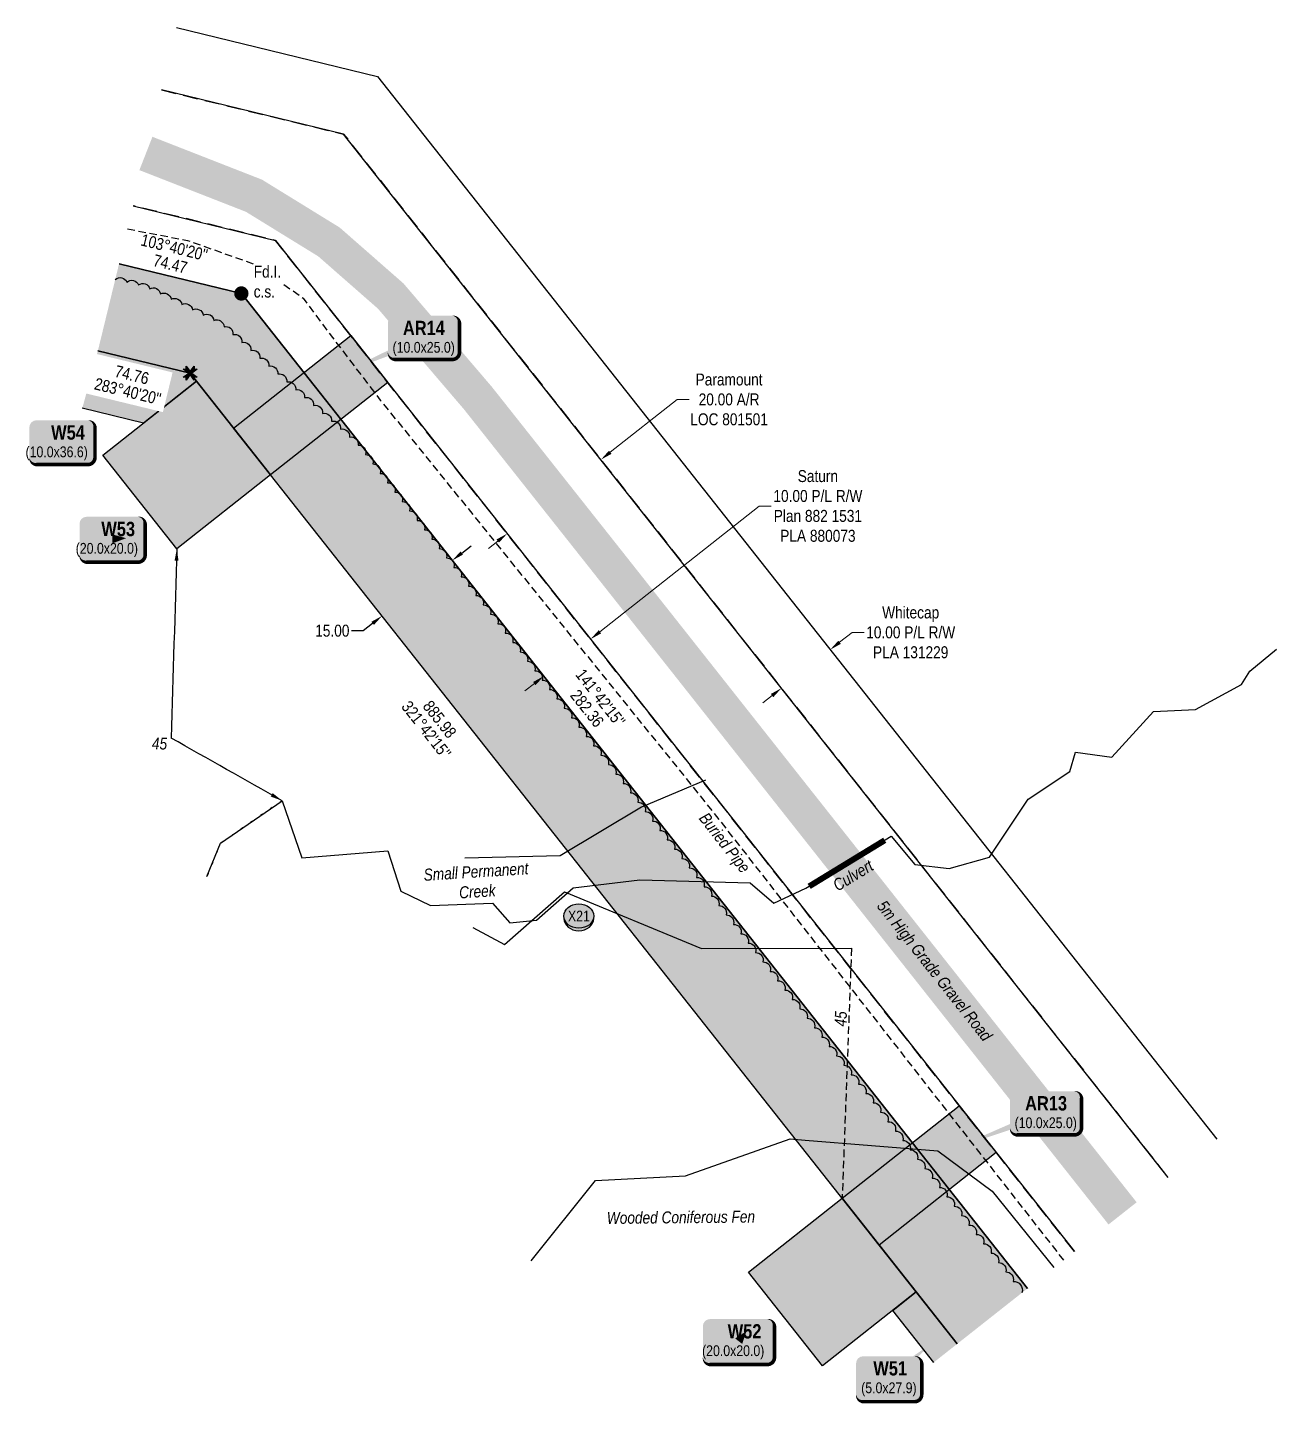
# Model space of a CAD drawing. Extents: x 521099 to 549685, y 6023217 to 6034691.
# Drawn here: x 548640 to 549685, y 6026429 to 6027581 of the extents above; entities that cross this region are included whole.
import ezdxf
from ezdxf.enums import TextEntityAlignment as Align

# ---------------------------------------------------------------- set-up
doc = ezdxf.new("R2010")
doc.units = 0
doc.header["$LTSCALE"] = 5
doc.header["$PDSIZE"] = 0.5
for name, pattern in [('0', [1, 1, 0]), ('foc-ACCESSROAD', [3.75, 2.5, -1.25]), ('foc-TIELINE', [1.875, 1.25, -0.625]), ('foc-TOPO', [1, 0.2, -0.8]), ('foc-WHEELTRACKS', [2, 0.4, -1.6]), ('UG_PIPE', [1.875, 1.25, -0.625])]:
    doc.linetypes.add(name, pattern=pattern)
doc.layers.get('Defpoints').update_dxf_attribs({"color": 9})
for name, color, linetype, lineweight in [('AS-GENERAL', 48, 'Continuous', 18), ('C-RW-T', 13, 'Continuous', 9), ('F-AR-T', 190, 'Continuous', 9), ('F-RW-T', 190, 'Continuous', 9), ('T-TEXT', 48, 'Continuous', 18), ('T-TIE-T', 201, 'Continuous', 18)]:
    doc.layers.add(name, color=color, linetype=linetype, lineweight=lineweight)
for name, color, linetype in [('AS-PIPE-UG', 44, 'UG_PIPE'), ('AS-PIPE-UG-T', 44, 'Continuous'), ('AS-ROADS', 254, 'Continuous'), ('C-RW', 13, 'Continuous'), ('F-AR', 190, 'foc-ACCESSROAD'), ('F-RW', 190, 'Continuous'), ('L-BD', 7, 'Continuous'), ('L-MON', 1, 'Continuous'), ('L-MON-T', 1, 'Continuous'), ('P-CROSSINGS', 250, 'Continuous'), ('P-PROPOSED', 10, 'Continuous'), ('P-PROPOSED-H', 21, 'Continuous'), ('P-TEMP-BLOCKS', 250, 'Continuous'), ('P-TEMP-H', 41, 'Continuous'), ('P-TEMP_WORKSPACE', 46, 'Continuous'), ('P-TXT', 4, 'Continuous'), ('P-WORKAREA', 113, 'Continuous'), ('P-WORKAREA-H', 111, 'Continuous'), ('T-BUSH', 110, '0'), ('T-CREEK', 160, 'Continuous'), ('T-GENERAL', 48, 'foc-TOPO'), ('T-SLOPE', 48, 'Continuous'), ('T-TIE', 201, 'foc-TIELINE'), ('T-WATER-P3', 160, 'foc-WHEELTRACKS'), ('T-WATER-T', 170, 'Continuous'), ('WETLAND', 143, 'Continuous'), ('WETLAND-T', 146, 'Continuous')]:
    doc.layers.add(name, color=color, linetype=linetype)
doc.styles.add('80', font='ARIALN.TTF', dxfattribs={"height": 10})
doc.styles.add('80CG', font='ARIALN.TTF', dxfattribs={"height": 10})
doc.styles.add('80L', font='ARIALN.TTF', dxfattribs={"height": 10})
doc.styles.add('BOLD', font='ARIALNB.TTF')
doc.styles.add('Crossing', font='ARIALN.TTF', dxfattribs={"height": 10})
doc.styles.add('foc-LtypeFont', font='ARIALN.TTF', dxfattribs={"height": 7.349999999999999})
doc.linetypes.add('foc-TOPO-flowdirection-NOLINE', pattern='A,0,[">",foc-LtypeFont,S=0.3,R=0,X=0,Y=-0.945],-20,[">",foc-LtypeFont,S=0.3,R=0,X=0,Y=-0.945],0', length=20)
doc.dimstyles.new('Compass 5 000', dxfattribs={"dimscale": 5, "dimtxt": 9, "dimasz": 2, "dimexe": 0.2, "dimexo": 0.0625, "dimgap": 0.5, "dimtad": 0, "dimtih": 1, "dimtoh": 1, "dimzin": 0, "dimdsep": 46, "dimtxsty": '80CG', "dimcen": 0.1, "dimse1": 1, "dimse2": 1, "dimclrd": 256, "dimclrt": 256, "dimaunit": 1, "dimadec": 4, "dimazin": 0, "dimtfac": 0.06, "dimtofl": 0, "dimtmove": 0, "dimatfit": 1, "dimfxl": 0.2, "dimtolj": 1, "dimtzin": 0, "dimlwd": -1, "dimarcsym": 0})

# ---------------------------------------------------------------- blocks, each defined once
blk = doc.blocks.new('xing2')
h = blk.add_hatch(color=50)
h.dxf.hatch_style = 1
edge = h.paths.add_edge_path()
edge.add_ellipse((0, 0), major_axis=(-12.5, 0), ratio=0.8162973455633619, start_angle=0, end_angle=360)
h = blk.add_hatch(color=250)
h.dxf.hatch_style = 1
edge = h.paths.add_edge_path()
edge.add_ellipse((0, -2.047489049626165), major_axis=(-12.5, 0), ratio=0.8162973455633619, start_angle=0, end_angle=180)
edge.add_line((12.5, -2.047489049626165), (12.5, 0))
edge.add_ellipse((0, 0), major_axis=(-12.5, 0), ratio=0.8162973455633619, start_angle=0, end_angle=180, ccw=False)
edge.add_line((-12.5, 0), (-12.5, -2.047489049626165))
at = {"color": 250}
blk.add_ellipse((0, 0), major_axis=(-12.5, 0), ratio=0.8162973455633619, dxfattribs=at)
blk.add_ellipse((0, -2.047489049626165), major_axis=(-12.5, 0), ratio=0.8162973455633619, start_param=0, end_param=3.141592653589793, dxfattribs=at)
at = {"color": 250, "style": 'Crossing'}
blk.add_attdef('CROSSING', text='', height=9, dxfattribs=at).set_placement((0.08916442567715421, 0.0199513138486509), align=Align.MIDDLE_CENTER)
at = {"color": 250, "style": 'Crossing', "flags": 1}
for tag, p in [('OWNER', (0.08916442567715421, -12.49201765665748)), ('DESCRIPTION', (0.08916442567715421, -25.770021277247)), ('LOCATION', (0.08916442567715421, -39.30337514164421)), ('DWG_REF', (0.08916442567715421, -52.83672900604233))]:
    blk.add_attdef(tag, text='', height=9, dxfattribs=at).set_placement(p, align=Align.MIDDLE_CENTER)
blk = doc.blocks.new('TEMP')
h = blk.add_hatch(color=255)
h.dxf.hatch_style = 1
h.paths.add_polyline_path([(-1.152061661774314, -0.6656854195645793), (-0.6656854224511335, -0.6656854195645793), (-0.6656854224511335, -1.152061655686338), (-5.273248504522599e-10, -0.2514284436956583), (0.6656854183820542, -1.152061663420681), (0.6656854183820542, -0.6656854208922597), (1.152061656810019, -0.6656854053035203), (0.2514284429676993, 5.273251835191672e-10), (1.152061671303363, 0.6656854258011662), (0.6656854287749412, 0.6656854258011663), (0.6656854131859291, 1.15206166422904), (-5.274159997625816e-10, 0.2514284397220763), (-0.6656854269836914, 1.152061669657268), (-0.6656854269836914, 0.6656854303339061), (-1.152061663105632, 0.6656854303339061), (-0.2514284404497631, 5.273246284076549e-10)])
h = blk.add_hatch(color=1)
h.dxf.hatch_style = 1
h.paths.add_polyline_path([(0, 0.0831890306941205), (-0.5656854269836911, 0.8485281428085727), (-0.5656854269836912, 0.5656854303339061), (-0.8485281394583578, 0.5656854303339061), (-0.0831890328488953, -1e-16), (-0.8485281349258001, -0.5656854195645793), (-0.5656854224511337, -0.5656854195645793), (-0.5656854224511337, -0.848528132039064), (0, -0.08318903609469999), (0.5656854183820542, -0.8485281365719856), (0.5656854183820542, -0.5656854240973191), (0.8485281399220184, -0.5656854150320213), (0.0831890339399251, -1e-16), (0.8485281444547581, 0.5656854258011663), (0.5656854319800914, 0.5656854258011663), (0.5656854229146121, 0.8485281473411308)])
at = {"color": 1}
for p, q in [((-0.0831890328488953, 0), (0.0831890339399252, 0)), ((0, 0.0831890306941205), (0, -0.08318903609469999))]:
    blk.add_line(p, q, dxfattribs=at)
at = {"color": 255, "flags": 128}
blk.add_lwpolyline([(-0.251428440449763, 5.27325e-10), (-1.152061663105632, 0.6656854303339061), (-0.6656854269836914, 0.6656854303339061), (-0.6656854269836914, 1.152061669657268), (-5.274159999999999e-10, 0.2514284397220763), (0.6656854131859291, 1.15206166422904), (0.6656854287749412, 0.6656854258011663), (1.152061671303363, 0.6656854258011663), (0.2514284429676991, 5.27325e-10), (1.152061656810019, -0.6656854053035204), (0.6656854183820542, -0.6656854208922596), (0.6656854183820542, -1.152061663420681), (-5.27325e-10, -0.2514284436956586), (-0.6656854224511335, -1.152061655686338), (-0.6656854224511335, -0.6656854195645793), (-1.152061661774314, -0.6656854195645793)], close=True, dxfattribs=at)
at = {"color": 1, "flags": 128}
blk.add_lwpolyline([(-0.0831890328488953, 0), (-0.8485281394583578, 0.5656854303339061), (-0.5656854269836913, 0.5656854303339061), (-0.5656854269836913, 0.8485281428085727), (0, 0.0831890306941205), (0.5656854229146121, 0.8485281473411305), (0.5656854319800914, 0.5656854258011663), (0.8485281444547581, 0.5656854258011663), (0.0831890339399252, 0), (0.8485281399220184, -0.5656854150320214), (0.5656854183820542, -0.5656854240973189), (0.5656854183820542, -0.8485281365719856), (0, -0.08318903609469999), (-0.5656854224511335, -0.848528132039064), (-0.5656854224511335, -0.5656854195645792), (-0.8485281349258001, -0.5656854195645792)], close=True, dxfattribs=at)
blk = doc.blocks.new('fdia')
at = {"color": 255, "const_width": 1}
blk.add_lwpolyline([(-0.5, 0, 1), (0.5, 0, 1)], format="xyb", close=True, dxfattribs=at)
blk = doc.blocks.new('Fdiaa')
blk.add_blockref('fdia', (0, 0))
blk = doc.blocks.new('fdib')
at = {"color": 1, "const_width": 1.6}
blk.add_lwpolyline([(-0.3999999999996362, 0, 0.9999999999999998), (0.3999999999996362, 0, 1)], format="xyb", close=True, dxfattribs=at)
at = {"color": 1}
blk.add_circle((0, 0), 0.8, dxfattribs=at)
blk = doc.blocks.new('Fdibb')
blk.add_blockref('fdib', (0, 0))
blk = doc.blocks.new('fdicc')
for name in ['Fdibb', 'Fdiaa']:
    blk.add_blockref(name, (0, 0))
blk = doc.blocks.new('FDI')
blk.add_blockref('fdicc', (0, 0))
blk = doc.blocks.new('*D740')
at = {"layer": 'C-RW-T', "transparency": 16777216}
for p, q in [((549319.4501146269, 6027066.454450274), (549329.8997308174, 6027074.704145616)), ((549329.8997308174, 6027074.704145616), (549339.8997308174, 6027074.704145616)), ((549262.9405312077, 6027021.841630186), (549255.0917029493, 6027015.645188063))]:
    blk.add_line(p, q, dxfattribs=at)
at = {"layer": 'C-RW-T', "linetype": 'Continuous', "transparency": 16777216}
for points in [[(549318.4173742733, 6027067.762588318), (549320.482854981, 6027065.146312231), (549311.6012863689, 6027060.258008152)], [(549261.9077908541, 6027023.14976823), (549263.9732715618, 6027020.533492142), (549270.7893594662, 6027028.038072309)]]:
    blk.add_solid(points, dxfattribs=at)
at = {"layer": 'Defpoints', "color": 0, "linetype": 'Continuous', "transparency": 16777216}
for p in [(549311.6012863689, 6027060.258008152), (549504.7531492463, 6026815.598932885), (549463.9412223436, 6026783.378997041)]:
    blk.add_point(p, dxfattribs=at)
at = {"layer": 'C-RW-T', "linetype": 'Continuous', "transparency": 16777216, "insert": (549378.9856789755, 6027074.704145616), "char_height": 10, "attachment_point": 5, "style": '80CG'}
blk.add_mtext('\\A1;Whitecap\\P10.00 P/L R/W\\PPLA 131229', dxfattribs=at)
blk = doc.blocks.new('*D741')
at = {"layer": 'Defpoints', "color": 0, "linetype": 'Continuous', "transparency": 16777216}
for p in [(549119.5733734514, 6027219.408036631), (549562.4350274918, 6026658.668866712), (549483.9992104704, 6026596.721677136)]:
    blk.add_point(p, dxfattribs=at)
at = {"layer": 'F-AR-T', "transparency": 16777216}
for p, q in [((549127.421024553, 6027225.605969526), (549183.4318351569, 6027269.842294646)), ((549183.4318351569, 6027269.842294646), (549193.4318351573, 6027269.842294646)), ((549033.2899053278, 6027151.262914157), (549025.4422542262, 6027145.064981261))]:
    blk.add_line(p, q, dxfattribs=at)
at = {"layer": 'F-AR-T', "linetype": 'Continuous', "transparency": 16777216}
for points in [[(549126.388035737, 6027226.913911377), (549128.4540133695, 6027224.298027676), (549119.5733734514, 6027219.408036631)], [(549032.2569165118, 6027152.570856009), (549034.3228941443, 6027149.954972307), (549041.13755643, 6027157.460847054)]]:
    blk.add_solid(points, dxfattribs=at)
at = {"layer": 'F-AR-T', "linetype": 'Continuous', "transparency": 16777216, "insert": (549226.9447955936, 6027269.842294646), "char_height": 10, "attachment_point": 5, "style": '80CG'}
blk.add_mtext('\\A1;Paramount\\P20.00 A/R\\PLOC 801501', dxfattribs=at)
blk = doc.blocks.new('*D742')
at = {"layer": 'Defpoints', "color": 0, "linetype": 'Continuous', "transparency": 16777216}
for p in [(549110.960178541, 6027069.053375209), (549348.0618204237, 6026768.841838479), (549308.843911875, 6026737.86824363)]:
    blk.add_point(p, dxfattribs=at)
at = {"layer": 'F-RW-T', "transparency": 16777216}
for p, q in [((549118.8078296394, 6027075.251308109), (549252.2039260664, 6027180.605132375)), ((549252.2039260664, 6027180.605132375), (549262.2039260664, 6027180.605132375)), ((549063.8946188944, 6027031.881847459), (549056.0469677956, 6027025.683914559))]:
    blk.add_line(p, q, dxfattribs=at)
at = {"layer": 'F-RW-T', "linetype": 'Continuous', "transparency": 16777216}
for points in [[(549117.7748408224, 6027076.559249959), (549119.8408184564, 6027073.943366259), (549110.960178541, 6027069.053375209)], [(549062.8616300775, 6027033.189789309), (549064.9276077114, 6027030.57390561), (549071.7422699933, 6027038.079780359)]]:
    blk.add_solid(points, dxfattribs=at)
at = {"layer": 'F-RW-T', "linetype": 'Continuous', "transparency": 16777216, "insert": (549301.2898742245, 6027180.605132375), "char_height": 10, "attachment_point": 5, "style": '80CG'}
blk.add_mtext('\\A1;Saturn\\P10.00 P/L R/W\\PPlan 882 1531\\PPLA 880073', dxfattribs=at)
blk = doc.blocks.new('*D743')
at = {"layer": 'Defpoints', "color": 0, "linetype": 'Continuous', "transparency": 16777216}
for p in [(548972.0063007656, 6027164.362705103), (548913.1794380974, 6027117.902312934), (548936.378925194, 6027088.527764469)]:
    blk.add_point(p, dxfattribs=at)
at = {"layer": 'P-TXT', "transparency": 16777216}
for p, q in [((549003.0534389606, 6027141.186089539), (549010.9010900585, 6027147.38402244)), ((548928.5312740961, 6027082.329831569), (548920.6836229819, 6027076.131898655)), ((548920.6836229819, 6027076.131898655), (548910.6836229819, 6027076.131898655))]:
    blk.add_line(p, q, dxfattribs=at)
at = {"layer": 'P-TXT', "linetype": 'Continuous', "transparency": 16777216}
for points in [[(549002.0204501436, 6027142.494031389), (549004.0864277775, 6027139.87814769), (548995.2057878627, 6027134.988156637)], [(548927.4982852791, 6027083.637773419), (548929.5642629131, 6027081.021889719), (548936.378925194, 6027088.527764469)]]:
    blk.add_solid(points, dxfattribs=at)
at = {"layer": 'P-TXT', "linetype": 'Continuous', "transparency": 16777216, "insert": (548894.7456966517, 6027076.131898656), "char_height": 10, "attachment_point": 5, "style": '80CG'}
blk.add_mtext('\\A1;15.00', dxfattribs=at)
blk = doc.blocks.new('*U773')
h = blk.add_hatch(color=111)
edge = h.paths.add_edge_path()
edge.add_line((-23.99999999999998, -18.16098916251212), (23.99999999999999, -18.16098916251212))
edge.add_arc((23.99999999999999, -12.16098916251212), 6, 270, 360)
edge.add_line((29.99999999999999, -12.16098916251212), (29.99999999999998, 12.5))
edge.add_arc((23.99999999999998, 12.5), 6, 0, 90)
edge.add_line((23.99999999999998, 18.5), (-23.99999999999998, 18.5))
edge.add_arc((-23.99999999999998, 12.5), 6, 90, 180)
edge.add_line((-29.99999999999998, 12.5), (-29.99999999999998, -12.16098916251212))
edge.add_arc((-23.99999999999998, -12.16098916251212), 6, 180, 270)
at = {"color": 250, "flags": 128}
blk.add_lwpolyline([(-23.99999999999998, -18.16098916251212, 3, 3, 0), (23.99999999999999, -18.16098916251212, 3, 3, 0.414213562373095), (29.99999999999999, -12.16098916251212, 3, 3, 0), (29.99999999999998, 12.5, 3, 0, 0.414213562373095), (23.99999999999998, 18.5, 0, 0, 0), (-23.99999999999998, 18.5, 0, 0, 0.414213562373095), (-29.99999999999998, 12.5, 0, 0, 0), (-29.99999999999998, -12.16098916251212, 0, 3, 0.414213562373095)], format="xyseb", close=True, dxfattribs=at)
at = {"flags": 128}
blk.add_lwpolyline([(-76.27368261751747, -29.25645807746269, 0, 7.5, 0), (-3.398394867633905e-15, 9.860761315262648e-32, 0, 0, 0)], format="xyseb", dxfattribs=at)
at = {"color": 250}
for tag, p, height, style in [('TEMP_AREA_W1_001', (-9.212824010914055, 2.244292974654144), 12, 'BOLD'), ('ENTER_TEXT_001', (-30.65893587994544, -12.47010782646594), 9, '80')]:
    blk.add_attdef(tag, p, '', height=height, dxfattribs=dict(at, style=style))
blk = doc.blocks.new('*U774')
h = blk.add_hatch(color=111)
edge = h.paths.add_edge_path()
edge.add_line((-23.99999999999998, -18.16098916251212), (23.99999999999999, -18.16098916251212))
edge.add_arc((23.99999999999999, -12.16098916251212), 6, 270, 360)
edge.add_line((29.99999999999999, -12.16098916251212), (29.99999999999998, 12.5))
edge.add_arc((23.99999999999998, 12.5), 6, 0, 90)
edge.add_line((23.99999999999998, 18.5), (-23.99999999999998, 18.5))
edge.add_arc((-23.99999999999998, 12.5), 6, 90, 180)
edge.add_line((-29.99999999999998, 12.5), (-29.99999999999998, -12.16098916251212))
edge.add_arc((-23.99999999999998, -12.16098916251212), 6, 180, 270)
at = {"color": 250, "flags": 128}
blk.add_lwpolyline([(-23.99999999999998, -18.16098916251212, 3, 3, 0), (23.99999999999999, -18.16098916251212, 3, 3, 0.414213562373095), (29.99999999999999, -12.16098916251212, 3, 3, 0), (29.99999999999998, 12.5, 3, 0, 0.414213562373095), (23.99999999999998, 18.5, 0, 0, 0), (-23.99999999999998, 18.5, 0, 0, 0.414213562373095), (-29.99999999999998, 12.5, 0, 0, 0), (-29.99999999999998, -12.16098916251212, 0, 3, 0.414213562373095)], format="xyseb", close=True, dxfattribs=at)
at = {"flags": 128}
blk.add_lwpolyline([(-70.50934828211818, -30.63125699933087, 0, 7.500000000000001, 0), (-3.398394867633905e-15, 9.860761315262648e-32, 0, 0, 0)], format="xyseb", dxfattribs=at)
at = {"color": 250}
for tag, p, height, style in [('TEMP_AREA_W1_001', (-9.212824010914055, 2.244292974654144), 12, 'BOLD'), ('ENTER_TEXT_001', (-30.65893587994544, -12.47010782646594), 9, '80')]:
    blk.add_attdef(tag, p, '', height=height, dxfattribs=dict(at, style=style))
blk = doc.blocks.new('*U914')
h = blk.add_hatch(color=191)
edge = h.paths.add_edge_path()
edge.add_line((-23.99999999999999, -19.60423999000341), (23.99999999999998, -19.60423999000341))
edge.add_arc((23.99999999999998, -13.60423999000341), 5.999999999999998, 270, 360)
edge.add_line((29.99999999999998, -13.60423999000341), (29.99999999999998, 12.5))
edge.add_arc((23.99999999999998, 12.5), 6, 0, 90)
edge.add_line((23.99999999999998, 18.5), (-23.99999999999998, 18.5))
edge.add_arc((-23.99999999999998, 12.5), 6, 90, 180)
edge.add_line((-29.99999999999998, 12.5), (-29.99999999999999, -13.60423999000341))
edge.add_arc((-23.99999999999999, -13.60423999000341), 6.000000000000004, 180, 270)
at = {"color": 250, "flags": 128}
blk.add_lwpolyline([(-23.99999999999999, -19.60423999000341, 3, 3, 0), (23.99999999999998, -19.60423999000341, 3, 3, 0.414213562373095), (29.99999999999998, -13.60423999000341, 3, 3, 0), (29.99999999999998, 12.5, 3, 0, 0.414213562373095), (23.99999999999998, 18.5, 0, 0, 0), (-23.99999999999998, 18.5, 0, 0, 0.414213562373095), (-29.99999999999998, 12.5, 0, 0, 0), (-29.99999999999999, -13.60423999000341, 0, 3, 0.414213562373095)], format="xyseb", close=True, dxfattribs=at)
at = {"flags": 128}
blk.add_lwpolyline([(6.507131743018704, 8.37523083959303, 0, 7.5, 0), (-3.398394867633904e-15, -5.916456789157589e-31, 0, 0, 0)], format="xyseb", dxfattribs=at)
at = {"color": 250}
for tag, p, height, style in [('TEMP_AREA_W1_001', (-9.212824010914055, 2.244292974654144), 12, 'BOLD'), ('ENTER_TEXT_001', (-30.65893587994544, -12.47010782646594), 9, '80')]:
    blk.add_attdef(tag, p, '', height=height, dxfattribs=dict(at, style=style))
blk = doc.blocks.new('*U915')
h = blk.add_hatch(color=191)
edge = h.paths.add_edge_path()
edge.add_line((-21.49999999999998, -19.60423999000341), (21.49999999999998, -19.60423999000341))
edge.add_arc((21.49999999999997, -13.60423999000341), 5.999999999999998, 270, 360)
edge.add_line((27.49999999999997, -13.60423999000341), (27.49999999999998, 12.5))
edge.add_arc((21.49999999999998, 12.5), 6, 0, 90)
edge.add_line((21.49999999999998, 18.5), (-21.49999999999998, 18.5))
edge.add_arc((-21.49999999999998, 12.5), 6, 90, 180)
edge.add_line((-27.49999999999998, 12.5), (-27.49999999999999, -13.60423999000341))
edge.add_arc((-21.49999999999999, -13.60423999000341), 6, 180, 270)
at = {"color": 250, "flags": 128}
blk.add_lwpolyline([(-21.49999999999998, -19.60423999000341, 3, 3, 0), (21.49999999999998, -19.60423999000341, 3, 3, 0.414213562373095), (27.49999999999997, -13.60423999000341, 3, 3, 0), (27.49999999999998, 12.5, 3, 0, 0.414213562373095), (21.49999999999998, 18.5, 0, 0, 0), (-21.49999999999998, 18.5, 0, 0, 0.414213562373095), (-27.49999999999998, 12.5, 0, 0, 0), (-27.49999999999999, -13.60423999000341, 0, 3, 0.414213562373095)], format="xyseb", close=True, dxfattribs=at)
at = {"flags": 128}
blk.add_lwpolyline([(11.58058737876797, 0.5249055960455014, 0, 7.499999999999996, 0), (-3.398394867633905e-15, -7.888609052210118e-31, 0, 0, 0)], format="xyseb", dxfattribs=at)
at = {"color": 250}
for tag, p, height, style in [('TEMP_AREA_W1_001', (-9.212824010914055, 2.244292974654144), 12, 'BOLD'), ('ENTER_TEXT_001', (-30.65893587994544, -12.47010782646594), 9, '80')]:
    blk.add_attdef(tag, p, '', height=height, dxfattribs=dict(at, style=style))
blk = doc.blocks.new('*U916')
h = blk.add_hatch(color=191)
edge = h.paths.add_edge_path()
edge.add_line((-21.49999999999998, -18.64549074228853), (21.49999999999998, -18.64549074228853))
edge.add_arc((21.49999999999998, -12.64549074228853), 5.999999999999998, 270, 360)
edge.add_line((27.49999999999998, -12.64549074228853), (27.49999999999998, 12.5))
edge.add_arc((21.49999999999998, 12.5), 6, 0, 90)
edge.add_line((21.49999999999998, 18.5), (-21.49999999999998, 18.5))
edge.add_arc((-21.49999999999998, 12.5), 6, 90, 180)
edge.add_line((-27.49999999999998, 12.5), (-27.49999999999998, -12.64549074228853))
edge.add_arc((-21.49999999999998, -12.64549074228853), 6.000000000000004, 180, 270)
at = {"color": 250, "flags": 128}
blk.add_lwpolyline([(-21.49999999999998, -18.64549074228853, 3, 3, 0), (21.49999999999998, -18.64549074228853, 3, 3, 0.414213562373095), (27.49999999999998, -12.64549074228853, 3, 3, 0), (27.49999999999998, 12.5, 3, 0, 0.414213562373095), (21.49999999999998, 18.5, 0, 0, 0), (-21.49999999999998, 18.5, 0, 0, 0.414213562373095), (-27.49999999999998, 12.5, 0, 0, 0), (-27.49999999999998, -12.64549074228853, 0, 3, 0.414213562373095)], format="xyseb", close=True, dxfattribs=at)
at = {"flags": 128}
blk.add_lwpolyline([(-22.00514431640541, 0.6981601483427458, 0, 7.499999999999999, 0), (-3.398394867633904e-15, 7.888609052210118e-31, 0, 0, 0)], format="xyseb", dxfattribs=at)
at = {"color": 250}
for tag, p, height, style in [('TEMP_AREA_W1_001', (-9.212824010914055, 2.244292974654144), 12, 'BOLD'), ('ENTER_TEXT_001', (-30.65893587994544, -12.47010782646594), 9, '80')]:
    blk.add_attdef(tag, p, '', height=height, dxfattribs=dict(at, style=style))
blk = doc.blocks.new('*U913')
h = blk.add_hatch(color=191)
edge = h.paths.add_edge_path()
edge.add_line((-21.49999999999998, -19.60423999000341), (21.49999999999998, -19.60423999000341))
edge.add_arc((21.49999999999997, -13.60423999000341), 5.999999999999998, 270, 360)
edge.add_line((27.49999999999997, -13.60423999000341), (27.49999999999998, 12.5))
edge.add_arc((21.49999999999998, 12.5), 6, 0, 90)
edge.add_line((21.49999999999998, 18.5), (-21.49999999999998, 18.5))
edge.add_arc((-21.49999999999998, 12.5), 6, 90, 180)
edge.add_line((-27.49999999999998, 12.5), (-27.49999999999999, -13.60423999000341))
edge.add_arc((-21.49999999999999, -13.60423999000341), 6, 180, 270)
at = {"flags": 128}
blk.add_lwpolyline([(36.5358532877357, 29.67164701887012, 0, 7.499999999999996, 0), (-3.398394867633905e-15, -1.577721810442024e-30, 0, 0, 0)], format="xyseb", dxfattribs=at)
at = {"color": 250, "flags": 128}
blk.add_lwpolyline([(-21.49999999999998, -19.60423999000341, 3, 3, 0), (21.49999999999998, -19.60423999000341, 3, 3, 0.414213562373095), (27.49999999999997, -13.60423999000341, 3, 3, 0), (27.49999999999998, 12.5, 3, 0, 0.414213562373095), (21.49999999999998, 18.5, 0, 0, 0), (-21.49999999999998, 18.5, 0, 0, 0.414213562373095), (-27.49999999999998, 12.5, 0, 0, 0), (-27.49999999999999, -13.60423999000341, 0, 3, 0.414213562373095)], format="xyseb", close=True, dxfattribs=at)
at = {"color": 250}
for tag, p, height, style in [('TEMP_AREA_W1_001', (-9.212824010914055, 2.244292974654144), 12, 'BOLD'), ('ENTER_TEXT_001', (-30.65893587994544, -12.47010782646594), 9, '80')]:
    blk.add_attdef(tag, p, '', height=height, dxfattribs=dict(at, style=style))

msp = doc.modelspace()

# ---------------------------------------------------------------- hatches: boundary and pattern name
at = {"layer": 'P-TEMP-H'}
h = msp.add_hatch(color=256, dxfattribs=at)
h.dxf.hatch_style = 1
h.paths.add_polyline_path([(548698.4926557272, 6027310.691403354), (548685.4332820523, 6027262.436793748), (548736.5985409098, 6027249.990004804), (548781.1005787214, 6027285.136909306), (548775.7640557166, 6027291.893867046)])
h = msp.add_hatch(color=256, dxfattribs=at)
h.dxf.hatch_style = 1
h.paths.add_polyline_path([(548843.0477683174, 6027206.701092345), (548764.6119513072, 6027144.753902741), (548702.6647617111, 6027223.189719759), (548781.1005787214, 6027285.136909306)])
h = msp.add_hatch(color=256, dxfattribs=at)
h.dxf.hatch_style = 1
h.paths.add_polyline_path([(549383.5514009295, 6026522.33035153), (549305.1155839197, 6026460.383161917), (549243.1683943237, 6026538.818978932), (549321.6042113339, 6026600.766168483)])
h = msp.add_hatch(color=256, dxfattribs=at)
h.dxf.hatch_style = 1
h.paths.add_polyline_path([(549383.5514009295, 6026522.33035153), (549363.9424466628, 6026506.843554094), (549398.3339174605, 6026463.298025564), (549417.945813447, 6026478.781098214)])
at = {"layer": 'P-WORKAREA-H'}
h = msp.add_hatch(color=256, dxfattribs=at)
h.dxf.hatch_style = 1
h.paths.add_polyline_path([(548812.0741735122, 6027245.919000842), (548910.1189447509, 6027323.352987774), (548941.0925395277, 6027284.135079294), (548843.0477683025, 6027206.701092345)])
h = msp.add_hatch(color=256, dxfattribs=at)
h.dxf.hatch_style = 1
h.paths.add_polyline_path([(549321.6042113339, 6026600.766168483), (549419.6489826858, 6026678.20015559), (549450.6225774598, 6026638.982247075), (549352.577806128, 6026561.548260069)])

# ---------------------------------------------------------------- linework, layer by layer
at = {"layer": 'AS-GENERAL', "const_width": 5, "flags": 128}
msp.add_lwpolyline([(549293.9613494894, 6026862.005132437), (549357.2563494865, 6026900.635132436)], dxfattribs=at)
at = {"layer": 'AS-PIPE-UG', "flags": 128}
msp.add_lwpolyline([(548723.3111204572, 6027412.713151719), (548773.5336352523, 6027403.092046853), (548831.9763494863, 6027382.335132524), (548870.2563494865, 6027354.700132437), (548894.8063494863, 6027321.885132436), (548934.9363494862, 6027269.305132437), (549207.8263494859, 6026931.540132523), (549506.8532178614, 6026548.971140418)], dxfattribs=at)
at = {"layer": 'AS-ROADS', "const_width": 29.9844435, "flags": 128}
msp.add_lwpolyline([(549556.3964638293, 6026588.084221579), (549125.2663494868, 6027133.805132585), (549016.6163494915, 6027271.060132494), (548943.6563494864, 6027356.465132527), (548891.9263494865, 6027401.830132525), (548829.1463494867, 6027440.520132523), (548738.6846428306, 6027475.909390841)], dxfattribs=at)
at = {"layer": 'F-AR', "flags": 128}
msp.add_lwpolyline([(549516.0052928675, 6026556.196461353), (548847.1262120001, 6027403.112642756), (548728.0239386002, 6027432.086225443)], dxfattribs=at)
at = {"layer": 'F-RW', "flags": 128}
msp.add_lwpolyline([(548728.0239386002, 6027432.086225443), (548847.1262120001, 6027403.112642756), (549516.0052928675, 6026556.196461353)], dxfattribs=at)
at = {"layer": 'P-TEMP_WORKSPACE'}
for points in [[(548698.4926557268, 6027310.691403354), (548775.7640557166, 6027291.893867046), (548781.1005787214, 6027285.136909306), (548736.5985409098, 6027249.990004804), (548685.4332820519, 6027262.436793748)], [(549398.3339174597, 6026463.298025565), (549363.9424466628, 6026506.843554094), (549383.5514009295, 6026522.33035153), (549417.9458134451, 6026478.781098217)]]:
    msp.add_lwpolyline(points, dxfattribs=at)
for points in [[(548843.0477683174, 6027206.701092345), (548764.6119513072, 6027144.753902741), (548702.6647617111, 6027223.189719759), (548781.1005787214, 6027285.136909306)], [(549383.5514009295, 6026522.33035153), (549305.1155839197, 6026460.383161917), (549243.1683943237, 6026538.818978932), (549321.6042113339, 6026600.766168483)]]:
    msp.add_lwpolyline(points, close=True, dxfattribs=at)
at = {"layer": 'P-WORKAREA', "flags": 128}
for points in [[(548812.0741735122, 6027245.919000842), (548910.1189447509, 6027323.352987774), (548941.0925395277, 6027284.135079294), (548843.0477683025, 6027206.701092345)], [(549321.6042113339, 6026600.766168483), (549419.6489826858, 6026678.20015559), (549450.6225774598, 6026638.982247075), (549352.577806128, 6026561.548260069)]]:
    msp.add_lwpolyline(points, close=True, dxfattribs=at)
at = {"layer": 'T-CREEK', "linetype": 'foc-TOPO-flowdirection-NOLINE', "flags": 128}
msp.add_lwpolyline([(548852.702349487, 6026933.752132483), (548869.1663494862, 6026885.900132436), (548941.2463494868, 6026891.840132527), (548952.1613494868, 6026858.030132435), (548977.0563494868, 6026846.020132527), (549028.906349486, 6026847.885132525), (549043.3363494866, 6026831.415132526), (549065.716349486, 6026833.570132496), (549096.3113494862, 6026860.70513244), (549152.3263494868, 6026867.495132439), (549244.6463494862, 6026864.955132436), (549264.5363494863, 6026847.990132436), (549291.0813494923, 6026860.560132584), (549362.7063494863, 6026904.100132436), (549382.5263494866, 6026880.400132433), (549411.1863494862, 6026876.885132436), (549444.9063494864, 6026886.585132496), (549477.3013494865, 6026934.980132492), (549512.3463494864, 6026958.095132498), (549517.0713494865, 6026974.385132436), (549547.4963494868, 6026970.360132495), (549582.236349486, 6027008.615132495), (549617.3913494919, 6027010.090132434), (549655.8913494868, 6027031.005132437), (549662.9713494864, 6027042.235132527), (549685.2313494871, 6027060.810132436)], dxfattribs=at)
at = {"layer": 'T-CREEK', "linetype": 'Continuous', "flags": 128}
msp.add_lwpolyline([(548852.702349487, 6026933.752132483), (548869.1663494862, 6026885.900132436), (548941.2463494868, 6026891.840132527), (548952.1613494868, 6026858.030132435), (548977.0563494868, 6026846.020132527), (549028.906349486, 6026847.885132525), (549043.3363494866, 6026831.415132526), (549065.716349486, 6026833.570132496), (549096.3113494862, 6026860.70513244), (549152.3263494868, 6026867.495132439), (549244.6463494862, 6026864.955132436), (549264.5363494863, 6026847.990132436), (549291.0813494923, 6026860.560132584), (549362.7063494863, 6026904.100132436), (549382.5263494866, 6026880.400132433), (549411.1863494862, 6026876.885132436), (549444.9063494864, 6026886.585132496), (549477.3013494865, 6026934.980132492), (549512.3463494864, 6026958.095132498), (549517.0713494865, 6026974.385132436), (549547.4963494868, 6026970.360132495), (549582.236349486, 6027008.615132495), (549617.3913494919, 6027010.090132434), (549655.8913494868, 6027031.005132437), (549662.9713494864, 6027042.235132527), (549685.2313494871, 6027060.810132436)], dxfattribs=at)
at = {"layer": 'T-SLOPE', "flags": 128}
for points in [[(549207.1913494843, 6026951.03613244), (549153.6233494871, 6026928.357132435), (549085.5328494876, 6026887.577632438), (549005.7333494916, 6026885.743132435)], [(549012.451349485, 6026827.689132491), (549038.9438494875, 6026813.231632434), (549089.1728494882, 6026857.562632482), (549203.9438494875, 6026810.084632482), (549329.4313494882, 6026810.184632432)]]:
    msp.add_lwpolyline(points, dxfattribs=at)
at = {"layer": 'T-TIE'}
msp.add_line((549329.4313494882, 6026810.184632432), (549321.6042113339, 6026600.766168483), dxfattribs=at)
at = {"layer": 'T-WATER-P3', "flags": 128}
msp.add_lwpolyline([(548852.702349487, 6026933.752132483), (548801.1595063743, 6026898.118248641), (548789.822086759, 6026870.329802447)], dxfattribs=at)
at = {"layer": 'T-WATER-P3', "linetype": 'foc-TOPO-flowdirection-NOLINE', "flags": 128}
msp.add_lwpolyline([(548789.8220867591, 6026870.329802447), (548801.1595063743, 6026898.118248641), (548852.702349487, 6026933.752132483)], dxfattribs=at)
at = {"layer": 'WETLAND', "flags": 128}
msp.add_lwpolyline([(549061.3494238053, 6026548.42479424), (549115.1463494843, 6026615.630132543), (549190.3813494856, 6026619.597632479), (549278.0178494866, 6026650.445632435), (549290.5828494879, 6026649.421632493), (549401.7043494873, 6026640.365132432), (549447.123349488, 6026606.636132438), (549498.9166725578, 6026542.705448052)], dxfattribs=at)

# ---------------------------------------------------------------- block references
at = {"layer": 'L-MON', "color": 5, "xscale": 5, "yscale": 5, "zscale": 5}
msp.add_blockref('TEMP', (548775.7640557166, 6027291.893867046), dxfattribs=at)
at = {"layer": 'P-CROSSINGS', "xscale": 0.99948145, "yscale": 0.99948145, "zscale": 0.99948145}
msp.add_blockref('xing2', (549101.1038069892, 6026837.12672489), dxfattribs=at).add_auto_attribs({'CROSSING': 'X21'})
at = {"layer": 'P-TEMP-BLOCKS'}
ref = msp.add_blockref('*U774', (548971.2526419354, 6027321.492143624), dxfattribs=dict(at, xscale=0.99948145, yscale=0.99948145, zscale=0.99948145))
ref.add_attrib('TEMP_AREA_W1_001', 'AR14', (548953.8551196699, 6027323.735272832), dxfattribs={"layer": '0', "color": 250, "height": 11.9937774, "style": 'BOLD'})
ref.add_attrib('ENTER_TEXT_001', '(10.0x25.0)', (548945.1901063762, 6027309.028502175), dxfattribs={"layer": '0', "color": 250, "height": 8.995333049999873, "style": '80'})
at = {"layer": 'P-TEMP-BLOCKS', "xscale": 0.99948145, "yscale": 0.99948145, "zscale": 0.99948145}
for name, p, values in [('*U915', (548710.5702575624, 6027153.122947048), {'TEMP_AREA_W1_001': 'W53', 'ENTER_TEXT_001': '(20.0x20.0)'}), ('*U914', (549234.9701625649, 6026481.045238849), {'TEMP_AREA_W1_001': 'W52', 'ENTER_TEXT_001': '(20.0x20.0)'})]:
    msp.add_blockref(name, p, dxfattribs=at).add_auto_attribs(values)
at = {"layer": 'P-TEMP-BLOCKS'}
ref = msp.add_blockref('*U773', (549492.0596784783, 6026671.952099981), dxfattribs=dict(at, xscale=0.99948145, yscale=0.99948145, zscale=0.99948145))
ref.add_attrib('TEMP_AREA_W1_001', 'AR13', (549474.7930569212, 6026674.297495355), dxfattribs={"layer": '0', "color": 250, "height": 11.9937774, "style": 'BOLD'})
ref.add_attrib('ENTER_TEXT_001', '(10.0x25.0)', (549465.9971429191, 6026659.488458531), dxfattribs={"layer": '0', "color": 250, "height": 8.995333049999873, "style": '80'})
ref = msp.add_blockref('*U913', (549360.7387748576, 6026449.945757092), dxfattribs=dict(at, xscale=0.99948145, yscale=0.99948145, zscale=0.99948145))
ref.add_attrib('TEMP_AREA_W1_001', 'W51', (549347.7100637325, 6026452.291152429), dxfattribs={"layer": '0', "color": 250, "height": 11.9937774, "style": 'BOLD'})
ref.add_attrib('ENTER_TEXT_001', '(5.0x27.9)', (549337.5417376165, 6026437.482115649), dxfattribs={"layer": '0', "color": 250, "height": 8.995333049999873, "style": '80'})

# ---------------------------------------------------------------- texts
at = {"layer": 'AS-PIPE-UG-T', "insert": (549209.0723207565, 6026924.981116003), "char_height": 9.994814499999991, "attachment_point": 1, "rotation": 308.01220068072575, "style": '80L'}
msp.add_mtext_dynamic_manual_height_columns('{\\fArial Narrow|b0|i1|c0|p34;Buried Pipe}', width=59.00526688988402, gutter_width=49.97407249999997, heights=[0], dxfattribs=at)
at = {"layer": 'L-BD', "linetype": 'Continuous', "style": '80L'}
for s, rotation, p in [("103°40'20''", 346.3274000000093, (548762.4688512099, 6027397.184769965)), ('74.47', 346.3274000000093, (548759.1022849646, 6027383.345760236)), ("141°42'15''", 308.3009999999953, (549119.283938161, 6027019.948005694)), ('282.36', 308.3009999999953, (549108.1068342311, 6027011.120531187)), ("321°42'15''", 308.2955999999963, (548973.4932850726, 6026993.167808259)), ('885.98', 308.2955999999963, (548984.6712199496, 6027001.994230545))]:
    msp.add_text(s, height=9.9948145, rotation=rotation, dxfattribs=at).set_placement(p, align=Align.MIDDLE)
at = {"layer": 'T-GENERAL', "linetype": 'Continuous', "insert": (549312.6549388638, 6026866.091673232), "char_height": 9.99481449999999, "attachment_point": 1, "rotation": 31.294928690532377, "style": '80L'}
msp.add_mtext_dynamic_manual_height_columns('{\\fArial Narrow|b0|i1|c0|p34;Culvert}', width=19.38158726369249, gutter_width=49.97407249999994, heights=[0], dxfattribs=at)
at = {"layer": 'T-TEXT', "linetype": 'Continuous', "insert": (549357.9890630693, 6026851.388099791), "char_height": 9.994814499999991, "attachment_point": 1, "rotation": 308.3094204603117, "style": '80L'}
msp.add_mtext_dynamic_manual_height_columns('{\\fArial Narrow|b0|i1|c0|p34;5m High Grade Gravel Road}', width=145.7610748793109, gutter_width=49.97407249999997, heights=[0], dxfattribs=at)
at = {"layer": 'T-TIE-T', "insert": (548743.7001724711, 6026986.656609011), "char_height": 9.99481449999999, "attachment_point": 1, "style": '80L'}
msp.add_mtext_dynamic_manual_height_columns('{\\fArial Narrow|b0|i1|c0|p34;45}', width=13.01957534656889, gutter_width=249.8703624999999, heights=[0], dxfattribs=at)
at = {"layer": 'T-TIE-T', "insert": (549315.1477768719, 6026744.827876616), "char_height": 9.994814499999991, "attachment_point": 1, "rotation": 87.85953289747506, "style": '80L'}
msp.add_mtext_dynamic_manual_height_columns('{\\fArial Narrow|b0|i1|c0|p34;45}', width=13.01957534656889, gutter_width=49.97407249999997, heights=[0], dxfattribs=at)
at = {"layer": 'T-WATER-T', "insert": (548970.4354809169, 6026876.550137849), "char_height": 9.99481449999999, "attachment_point": 1, "rotation": 3.651901204895315, "style": '80L'}
msp.add_mtext_dynamic_manual_height_columns('\\pi0.45563;{\\fArial Narrow|b0|i1|c0|p34;Small Permanent \\P\\pi29.128;Creek}', width=88.36247782917407, gutter_width=249.8703624999999, heights=[0], dxfattribs=at)
at = {"layer": 'WETLAND-T', "insert": (549123.7640290136, 6026589.211889086), "char_height": 9.99481449999999, "attachment_point": 1, "rotation": 0.5643299785668897, "style": '80L'}
msp.add_mtext_dynamic_manual_height_columns('\\pi0.76584;{\\fArial Narrow|b0|i1|c0|p34;Wooded Coniferous Fen}', width=123.9306546685328, gutter_width=249.8703624999999, heights=[0], dxfattribs=at)

# ---------------------------------------------------------------- dimensions: what is measured, and where the dimension line sits
at = {"layer": 'C-RW-T', "color": 6, "linetype": 'Continuous'}
dim = msp.add_linear_dim(base=(549311.6012863689, 6027060.258008152), p1=(549463.9412223437, 6026783.37899704), p2=(549504.7531492467, 6026815.598932885), angle=38.29015761635529, text='Whitecap\\P10.00 P/L R/W\\PPLA 131229', dimstyle='Compass 5 000', dxfattribs=at)
dim.commit()
dim.dimension.update_dxf_attribs({"geometry": '*D740', "text_midpoint": (549378.9856789755, 6027074.704145616), "dimtype": 161})
at = {"layer": 'F-AR-T', "color": 6, "linetype": 'Continuous'}
dim = msp.add_linear_dim(base=(549119.5733734514, 6027219.408036631), p1=(549483.99921047, 6026596.721677135), p2=(549562.4350274915, 6026658.668866712), angle=38.30104095622402, text='Paramount\\P20.00 A/R\\PLOC 801501', dimstyle='Compass 5 000', dxfattribs=at)
dim.commit()
dim.dimension.update_dxf_attribs({"geometry": '*D741', "text_midpoint": (549226.9447955936, 6027269.842294646), "dimtype": 161})
at = {"layer": 'F-RW-T', "color": 6, "linetype": 'Continuous'}
dim = msp.add_linear_dim(base=(549110.960178541, 6027069.053375209), p1=(549308.8439118754, 6026737.86824363), p2=(549348.0618204235, 6026768.84183848), angle=38.30104098501542, text='Saturn\\P10.00 P/L R/W\\PPlan 882 1531\\PPLA 880073', dimstyle='Compass 5 000', dxfattribs=at)
dim.commit()
dim.dimension.update_dxf_attribs({"geometry": '*D742', "text_midpoint": (549301.2898742245, 6027180.605132375), "dimtype": 161})
at = {"layer": 'P-TXT', "color": 6, "linetype": 'Continuous'}
dim = msp.add_linear_dim(base=(548936.378925194, 6027088.527764469), p1=(548972.0063007657, 6027164.362705103), p2=(548913.1794380969, 6027117.902312935), angle=218.30104099343245, text='15.00', dimstyle='Compass 5 000', dxfattribs=at)
dim.commit()
dim.dimension.update_dxf_attribs({"geometry": '*D743', "text_midpoint": (548894.7456966517, 6027076.131898656), "dimtype": 161})

# ---------------------------------------------------------------- leaders
at = {"layer": 'T-TIE-T', "path_type": 1}
for points in [[(548764.6119513072, 6027144.753902741), (548759.7862455631, 6026986.281186556)], [(548852.702349487, 6026933.752132483), (548759.7862455631, 6026986.281186556)]]:
    msp.add_leader(points, dimstyle='Compass 5 000', override={"dimgap": 0.5, "dimtad": 0}, dxfattribs=at)

# ---------------------------------------------------------------- next in the draw order: texts
at = {"layer": 'L-MON-T', "linetype": 'Continuous', "insert": (548828.9553070312, 6027381.919973679), "char_height": 9.99481449999999, "attachment_point": 1, "style": '80L', "bg_fill": 3, "box_fill_scale": 1.1, "bg_fill_color": 256, "bg_fill_transparency": 0}
msp.add_mtext_dynamic_manual_height_columns('Fd.I. \\Pc.s.', width=22.03263453415414, gutter_width=249.8703624999999, heights=[0], dxfattribs=at)

# ---------------------------------------------------------------- next in the draw order: hatches: boundary and pattern name
at = {"layer": 'P-PROPOSED-H'}
h = msp.add_hatch(color=256, dxfattribs=at)
h.dxf.hatch_style = 1
h.paths.add_polyline_path([(548716.2114254495, 6027383.528296582), (548818.5813494653, 6027358.625132445), (549476.7815009078, 6026525.230315953), (549417.9458134405, 6026478.781098209), (548775.7640557166, 6027291.893867046), (548698.4926557292, 6027310.691403361)])

# ---------------------------------------------------------------- next in the draw order: linework, layer by layer
at = {"layer": 'C-RW', "flags": 128}
for points in [[(548764.3498701884, 6027581.41194297), (548932.4686611078, 6027540.492761659), (549635.2334097943, 6026650.323903477)], [(549594.4528766808, 6026618.128752083), (548904.215937027, 6027492.087663226), (548751.6489648998, 6027529.202083221), (548751.6489648998, 6027529.202083221)]]:
    msp.add_lwpolyline(points, dxfattribs=at)
at = {"layer": 'F-AR', "flags": 128}
msp.add_lwpolyline([(548751.6489648998, 6027529.202083221), (548904.215937027, 6027492.087663226), (549594.4528766808, 6026618.128752083)], dxfattribs=at)
at = {"layer": 'F-RW', "flags": 128}
msp.add_lwpolyline([(549476.7815009116, 6026525.230315953), (548818.5813494886, 6027358.625132438), (548716.2114254499, 6027383.528296579)], dxfattribs=at)

# ---------------------------------------------------------------- next in the draw order: block references
at = {"layer": 'L-MON', "xscale": 5, "yscale": 5, "zscale": 5}
msp.add_blockref('FDI', (548818.5813494886, 6027358.625132438), dxfattribs=at)

# ---------------------------------------------------------------- next in the draw order: texts
at = {"layer": 'L-BD', "linetype": 'Continuous', "insert": (548700.2942603903, 6027302.125418899), "char_height": 9.994814499999991, "width": 56.27816879984309, "attachment_point": 1, "rotation": 346.32739999999995, "line_spacing_factor": 0.8550000000007374, "style": '80L', "bg_fill": 2}
msp.add_mtext("\\pi14.347;74.76 \\P\\pi0.21019;283°40'20''", dxfattribs=at)

# ---------------------------------------------------------------- next in the draw order: linework, layer by layer
at = {"layer": 'P-PROPOSED', "flags": 128}
for points in [[(548716.2114254487, 6027383.528296579), (548716.2114254495, 6027383.528296582), (548818.5813494653, 6027358.625132445), (549476.7815009102, 6026525.230315955)], [(549417.9458134405, 6026478.781098209), (548775.7640557166, 6027291.893867046), (548698.4926557273, 6027310.691403354)]]:
    msp.add_lwpolyline(points, dxfattribs=at)
at = {"layer": 'T-BUSH', "linetype": 'Continuous', "flags": 128}
msp.add_lwpolyline([(548713.0428812733, 6027370.411581311, -0.52056705), (548722.7712949356, 6027368.119358699, -0.52056705), (548732.4997085979, 6027365.827136086, -0.52056705), (548741.9040844906, 6027362.633023224, -0.52056705), (548750.8668371543, 6027358.209745923, -0.52056705), (548759.8295898179, 6027353.786468678, -0.52056705), (548768.7923424816, 6027349.363191433, -0.52056705), (548777.7550951451, 6027344.939914189, -0.52056705), (548786.7178478086, 6027340.516636944, -0.52056705), (548795.6806004723, 6027336.0933597, -0.52056705), (548804.0638509358, 6027330.804611081, -0.52056705), (548811.567553913, 6027324.202281302, -0.52056705), (548819.0712568904, 6027317.599951579, -0.52056705), (548826.5749598678, 6027310.997621742, -0.52056705), (548834.0786628452, 6027304.395291964, -0.52056705), (548841.5823658225, 6027297.792962241, -0.52056705), (548849.0860687998, 6027291.190632404, -0.52056705), (548856.5897717772, 6027284.588302624, -0.52056705), (548864.0934747546, 6027277.985972903, -0.52056705), (548871.5971777319, 6027271.383643066, -0.52056705), (548879.1008807092, 6027264.781313286, -0.52056705), (548886.6045836866, 6027258.178983549, -0.52056705), (548894.108286664, 6027251.576653727, -0.52056705), (548901.6119896413, 6027244.974324005, -0.52056705), (548909.1156926187, 6027238.371994168, -0.52056705), (548916.3818760536, 6027231.545395623, -0.52056705), (548922.5430669523, 6027223.675450032, -0.52056705), (548928.7042578507, 6027215.805504498, -0.52056705), (548934.8654487492, 6027207.935558908, -0.52056705), (548941.0266396477, 6027200.06561326, -0.52056705), (548947.1878305462, 6027192.195667669, -0.52056705), (548953.3490214447, 6027184.325722078, -0.52056705), (548959.5102123431, 6027176.455776487, -0.52056705), (548965.6714032417, 6027168.585830915, -0.52056705), (548971.8325941402, 6027160.715885363, -0.52056705), (548977.9937850387, 6027152.845939772, -0.52056705), (548984.1549759371, 6027144.975994124, -0.52056705), (548990.3161668356, 6027137.106048534, -0.52056705), (548996.4773577341, 6027129.236102942, -0.52056705), (549002.6385486327, 6027121.366157352, -0.52056705), (549008.7997395312, 6027113.496211818, -0.52056705), (549014.9609304296, 6027105.626266228, -0.52056705), (549021.1221213281, 6027097.75632058, -0.52056705), (549027.2833122266, 6027089.886374989, -0.52056705), (549033.4445031252, 6027082.016429398, -0.52056705), (549039.6056940237, 6027074.146483807, -0.52056705), (549045.7668849222, 6027066.276538219, -0.52056705), (549051.9280758207, 6027058.406592683, -0.52056705), (549058.0892667192, 6027050.536647093, -0.52056705), (549064.2504576177, 6027042.666701444, -0.52056705), (549070.4116485161, 6027034.796755853, -0.52056705), (549076.5728394146, 6027026.926810263, -0.52056705), (549082.7340303132, 6027019.056864671, -0.52056705), (549088.8952212117, 6027011.186919139, -0.52056705), (549095.0564121102, 6027003.316973547, -0.52056705), (549101.2176030086, 6026995.4470279, -0.52056705), (549107.3787939071, 6026987.577082309, -0.52056705), (549113.5399848056, 6026979.707136718, -0.52056705), (549119.7011757041, 6026971.837191127, -0.52056705), (549125.8623666026, 6026963.967245536, -0.52056705), (549132.0235575011, 6026956.097300003, -0.52056705), (549138.1847483997, 6026948.227354412, -0.52056705), (549144.3459392982, 6026940.357408765, -0.52056705), (549150.5071301967, 6026932.487463173, -0.52056705), (549156.668321095, 6026924.617517582, -0.52056705), (549162.8295119937, 6026916.747571992, -0.52056705), (549168.9907028922, 6026908.877626458, -0.52056705), (549175.1518937907, 6026901.007680868, -0.52056705), (549181.3130846892, 6026893.13773522, -0.52056705), (549187.4742755876, 6026885.267789629, -0.52056705), (549193.6354664861, 6026877.397844038, -0.52056705), (549199.7966573846, 6026869.527898448, -0.52056705), (549205.9578482832, 6026861.657952856, -0.52056705), (549212.1190391816, 6026853.788007323, -0.52056705), (549218.2802300801, 6026845.918061732, -0.52056705), (549224.4414209786, 6026838.048116084, -0.52056705), (549230.6026118771, 6026830.178170494, -0.52056705), (549236.7638027756, 6026822.308224902, -0.52056705), (549242.924993674, 6026814.438279312, -0.52056705), (549249.0861845727, 6026806.568333779, -0.52056705), (549255.2473754712, 6026798.698388187, -0.52056705), (549261.4085663697, 6026790.828442597, -0.52056705), (549267.5697572681, 6026782.958496949, -0.52056705), (549273.7309481666, 6026775.088551358, -0.52056705), (549279.8921390651, 6026767.218605767, -0.52056705), (549286.0533299637, 6026759.348660177, -0.52056705), (549292.2145208622, 6026751.478714643, -0.52056705), (549298.3757117606, 6026743.608769052, -0.52056705), (549304.5369026591, 6026735.738823405, -0.52056705), (549310.6980935576, 6026727.868877813, -0.52056705), (549316.8592844561, 6026719.998932223, -0.52056705), (549323.0204753546, 6026712.128986632, -0.52056705), (549329.1816662531, 6026704.259041099, -0.52056705), (549335.3428571516, 6026696.389095508, -0.52056705), (549341.5040480501, 6026688.519149917, -0.52056705), (549347.6652389487, 6026680.649204269, -0.52056705), (549353.826429847, 6026672.779258678, -0.52056705), (549359.9876207456, 6026664.909313087, -0.52056705), (549366.1488116442, 6026657.039367496, -0.52056705), (549372.3100025427, 6026649.169421963, -0.52056705), (549378.4711934412, 6026641.299476372, -0.52056705), (549384.6323843396, 6026633.429530725, -0.52056705), (549390.7935752381, 6026625.559585134, -0.52056705), (549396.9547661366, 6026617.689639542, -0.52056705), (549403.1159570351, 6026609.819693952, -0.52056705), (549409.2771479354, 6026601.949748418, -0.52056705), (549415.4383388321, 6026594.079802828, -0.52056705), (549421.5995297306, 6026586.209857237, -0.52056705), (549427.7607206291, 6026578.339911589, -0.52056705), (549433.9219115276, 6026570.469965998, -0.52056705), (549440.083102426, 6026562.600020407, -0.52056705), (549446.2442933245, 6026554.730074816, -0.52056705), (549452.4054842232, 6026546.860129283, -0.52056705), (549458.5666751217, 6026538.990183692, -0.52056705), (549464.7278660202, 6026531.120238044, -0.52056705), (549472.1742846763, 6026521.608617599, -0.52056705)], format="xyb", dxfattribs=at)

# ---------------------------------------------------------------- next in the draw order: block references
at = {"layer": 'P-TEMP-BLOCKS', "xscale": 0.99948145, "yscale": 0.99948145, "zscale": 0.99948145}
msp.add_blockref('*U916', (548668.5581085206, 6027233.944988004), dxfattribs=at).add_auto_attribs({'TEMP_AREA_W1_001': 'W54', 'ENTER_TEXT_001': '(10.0x36.6)'})

doc.saveas('drawing.dxf')
